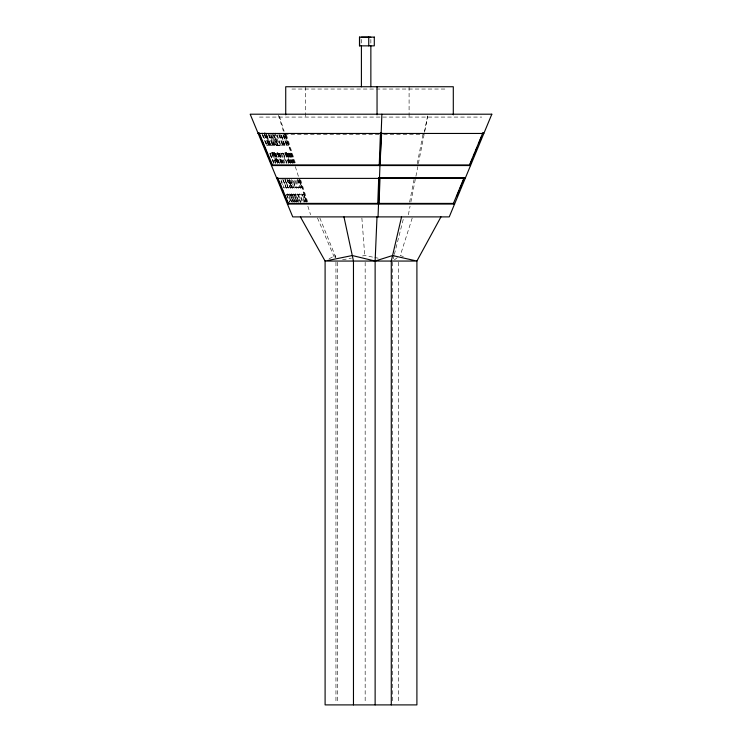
<?xml version="1.0" encoding="UTF-8"?>
<svg xmlns="http://www.w3.org/2000/svg" width="742" height="742" viewBox="0 0 742 742"><rect width="100%" height="100%" fill="white"/><g stroke="black" fill="none" stroke-linecap="round" stroke-linejoin="round"><path stroke-width="0.56" stroke-dasharray="3.71 2.78" d="M409.612 202.186L414.426 177.626M417.254 163.75L422.894 134.979M424.405 132.261L427.735 115.27M408.388 214.753L410.057 206.193M410.855 202.084L415.659 177.524M415.928 176.244L417.811 166.616M418.386 163.592L424.313 133.458M424.749 131.186L427.633 116.466M393.241 258.847L394.085 255.536M394.364 254.432L403.592 218M412.218 218L400.272 255.536L404.427 256.908M394.373 259.83L398.593 256.76M329.096 258.847L335.078 255.536L335.43 257.743M262.102 134.46L266.536 145.488L269.402 144.542L264.579 132.512M266.536 145.488L269.402 144.542M264.18 134.46L268.521 145.488L270.478 144.894L265.757 132.855M268.521 145.488L270.478 144.894M266.257 134.46L270.515 145.488L273.418 144.523L269.559 134.497M270.515 145.488L273.418 144.523M268.335 134.46L272.509 145.488L275.532 144.486L271.748 134.45M272.509 145.488L275.532 144.486M270.403 134.46L274.503 145.488L277.656 144.43L273.937 134.404M276.488 145.488L277.916 145.098L276.488 145.488L272.481 134.46M278.482 145.488L279.901 145.098L278.482 145.488L274.976 134.46M280.476 145.488L283.24 144.579L280.476 145.488L276.664 134.552M278.742 134.552L282.461 145.488L284.733 144.773L281.394 134.923M282.461 145.488L284.733 144.773M280.819 134.552L284.455 145.488L286.839 144.727L283.583 134.877M282.887 134.552L286.449 145.488L288.156 144.987L284.26 132.957M286.449 145.488L288.156 144.987M273.779 163.537L269.754 153.511L272.49 152.462L277.295 163.49M269.754 153.511L272.88 152.462M275.634 163.537L271.683 153.511L274.021 152.611L278.732 163.648M271.683 153.511L274.41 152.611M277.489 163.537L273.613 153.511L275.022 153.121L278.732 162.758M273.613 153.511L275.022 153.121M279.344 163.537L275.542 153.511L277.406 152.796L281.58 162.823M275.542 153.511L277.796 152.796M281.209 163.537L277.48 153.511L278.899 153.121L282.47 162.758M277.48 153.511L278.899 153.121M283.045 163.537L279.409 153.511L280.819 153.121L283.936 162.758M279.409 153.511L280.819 153.121M282.748 153.121L281.339 153.511L282.748 153.121L285.791 162.758M286.69 163.361L283.268 153.511L286.124 152.416L289.927 163.351M283.268 153.511L286.505 152.416M288.545 163.361L285.197 153.511L286.607 153.121L289.872 162.758M285.197 153.511L286.607 153.121M290.4 163.361L287.126 153.511L288.536 153.121L291.727 162.758M287.126 153.511L288.536 153.121M292.255 163.361L289.055 153.511L290.465 153.121L293.582 162.758M289.055 153.511L290.465 153.121M280.949 179.453L284.112 188.014L286.217 187.299L283.24 179.805M282.767 179.453L286.106 188.014L288.248 187.281L285.336 179.796M286.106 188.014L288.248 187.281M284.845 179.453L288.109 188.014L291.513 186.798L289.074 180.38M286.922 179.453L290.103 188.014L291.393 187.615L288.61 180.13M290.103 188.014L291.393 187.615M289 179.453L292.107 188.014L293.387 187.615L290.678 180.13M292.107 188.014L293.387 187.615M291.337 179.453L294.11 188.014L295.39 187.615L292.747 180.13M296.104 188.014L297.384 187.615L296.104 188.014L293.415 179.453M298.108 188.014L299.416 187.615L298.108 188.014L295.529 179.453M297.579 179.453L300.352 188.014L301.632 187.615L299.212 180.13M300.352 188.014L301.632 187.615M287.942 194.033L286.672 194.432L287.942 194.033L291.031 202.371M291.532 201.917L288.61 194.432L289.89 194.033L293.127 202.371M293.405 201.917L290.558 194.432L291.587 194.033L294.991 202.371M290.558 194.432L291.829 194.033M295.279 201.917L292.496 194.432L293.767 194.033L296.856 202.371M297.152 201.917L294.435 194.432L295.464 194.033L298.72 202.371M294.435 194.432L295.706 194.033M300.584 202.371L297.644 194.033L296.373 194.432L299.017 201.917M299.592 194.033L298.312 194.432L299.592 194.033L302.217 202.371M304.081 202.371L301.558 194.033L300.25 194.432L302.764 201.917M304.869 201.917L302.439 194.432L303.71 194.033L306.409 202.371M342.591 259.774L351.458 258.077M362.532 255.953L364.749 255.536L373.68 257.298M291.894 89.04L446.61 89.04M259.45 117.078L481.771 117.078M284.483 134.525L379.004 134.525M383.623 134.525L423.97 134.525M277.656 144.43L273.529 134.404M266.953 144.718L262.047 132.679M286.839 144.727L283.166 134.877M274.503 145.488L270.821 134.46M284.455 145.488L281.227 134.552M288.638 145.488L284.761 134.552M291.179 153.511L293.925 163.361M291.513 186.798L288.823 180.38M295.39 187.615L292.487 180.13M288.109 188.014L285.104 179.453M302.105 188.014L299.045 179.453M289.89 194.033L292.895 202.371M293.767 194.033L296.624 202.371M297.644 194.033L300.352 202.371M303.71 194.033L306.177 202.371M288.61 194.432L291.773 201.917M292.496 194.432L295.511 201.917M302.439 194.432L305.101 201.917M304.137 194.432L306.196 201.917M374.803 257.52L378.151 258.179M317.465 217.944L334.596 257.901M274.095 162.85L269.615 152.824L273.724 162.85M319.821 217.963L335.829 257.372M281.005 181.196L283.611 187.615M286.644 195.072L289.603 202.371M272.49 152.462L276.924 163.49M264.968 134.515L269.003 144.542M262.52 134.46L266.935 145.488M270.144 153.511L274.15 163.537M286.913 194.432L289.668 201.917M274.021 152.611L278.76 164.65M266.128 134.868L270.079 144.894M264.597 134.46L268.919 145.488M272.073 153.511L276.005 163.537M285.076 179.796L287.998 187.281M283.027 179.453L286.356 188.014M269.151 134.497L273.019 144.523M274.642 153.121L278.361 162.758M266.666 134.46L270.913 145.488M274.002 153.511L277.86 163.537M291.587 194.033L294.76 202.371M271.331 134.45L275.134 144.486M277.406 152.796L281.209 162.823M290.799 194.432L293.637 201.917M268.743 134.46L272.908 145.488M275.931 153.511L279.715 163.537M278.51 153.121L282.081 162.758M288.35 180.13L291.142 187.615M277.879 153.511L281.589 163.537M287.182 179.453L290.354 188.014M273.557 133.059L277.517 145.098M290.419 180.13L293.136 187.615M295.464 194.033L298.488 202.371M272.898 134.46L276.887 145.488M279.79 153.511L283.416 163.537M289.259 179.453L292.357 188.014M294.676 194.432L297.384 201.917M275.226 133.059L279.502 145.098M281.719 153.511L284.9 163.537M279.836 134.729L282.841 144.579M277.081 134.552L280.875 145.488M283.648 153.511L287.061 163.361M294.815 180.13L297.134 187.615M298.553 194.432L300.89 201.917M280.986 134.923L284.334 144.773M286.217 153.121L289.501 162.758M279.159 134.552L282.86 145.488M285.577 153.511L288.916 163.361M296.921 180.13L299.137 187.615M288.146 153.121L291.356 162.758M287.516 153.511L290.771 163.361M284.195 134.052L287.757 144.987M290.076 153.121L293.211 162.758M298.952 180.13L301.382 187.615M283.305 134.552L286.848 145.488M289.445 153.511L292.626 163.361M297.839 179.453L300.603 188.014M286.44 134.951L295.242 162.767M300.668 179.879L307.782 202.343M285.661 134.747L294.806 163.63M299.889 179.666L306.993 202.13M279.409 116.336L284.149 131.315M285.178 134.552L294.296 163.361M295.325 166.616L298.711 177.31M299.397 179.453L306.502 201.917M307.856 206.193L310.573 214.753M278.389 115.27L283.472 131.315M361.873 218.027L364.749 255.536M409.092 86.74L409.092 117.078M398.519 262.214L398.519 702.581M392.685 262.214L392.685 702.581M370.861 39.391L370.861 44.78M365.166 262.214L365.166 702.581M361.41 39.391L361.41 44.78M337.322 262.214L337.322 702.581M335.95 262.214L335.95 702.581M305.528 86.74L305.528 117.078"/><path stroke-width="1.11" d="M378.04 216.896L381.87 114.203M377.001 216.896L375.127 261.054L375.127 704.9M401.561 216.896L391.284 261.054L391.284 704.9M482.857 132.772L469.556 164.863L470.539 165.549L271.461 165.549L271.962 164.919L379.301 164.919M456.924 195.925L459.14 190.583M460.031 188.44L461.357 185.231M462.247 183.089L463.583 179.879M380.405 164.947L469.834 164.947L472.496 158.528M473.387 156.386L474.713 153.177M475.603 151.043L476.93 147.834M478.701 143.549L481.363 137.131M440.952 216.896L416.902 261.054L416.902 704.9L325.098 704.9L325.098 261.054L300.408 216.896M483.144 132.855L483.84 133.458L258.16 133.458L258.652 132.827M454.568 204.059L453.826 203.419L287.97 203.382L287.432 204.059L454.568 204.059L453.483 203.299L464.13 177.626L465.215 178.386L276.785 178.386L277.322 177.709M258.16 133.458L259.088 132.809L272.397 164.9L271.461 165.549M276.785 178.386L277.721 177.737L288.369 203.41L287.432 204.059M361.41 37.23L370.861 37.23M379.895 177.746L464.464 177.746M469.834 164.947L470.539 165.549M259.097 133.894L267.083 153.149M267.973 155.291L269.3 158.5M270.19 160.634L271.962 164.919M279.094 181.985L281.311 187.336M282.201 189.47L283.527 192.679M284.418 194.821L287.97 203.382M343.963 216.896L353.47 261.054L353.47 704.9M453.297 114.834L453.297 86.74L285.726 86.74L285.726 114.834M377.047 86.74L377.047 114.834M370.861 45.856L370.861 86.768M368.746 37.1L368.746 45.856M361.41 45.856L361.41 86.768M359.592 37.1L359.592 45.856M378.735 177.746L377.771 203.419L378.522 204.059L379.06 203.382L380.015 177.709L379.477 178.386L378.735 177.746M380.451 132.855L379.255 164.947L379.96 165.549L381.648 132.827L381.156 133.458L380.451 132.855M491.825 114.203L449.244 216.896L292.756 216.896L250.175 114.203L491.825 114.203M392.574 255.536L375.127 261.054L352.274 255.536L325.098 261.054L416.902 261.054L392.574 255.536M374.293 37.1L359.48 37.1L359.48 45.856L374.293 45.856L374.293 37.1"/></g></svg>
